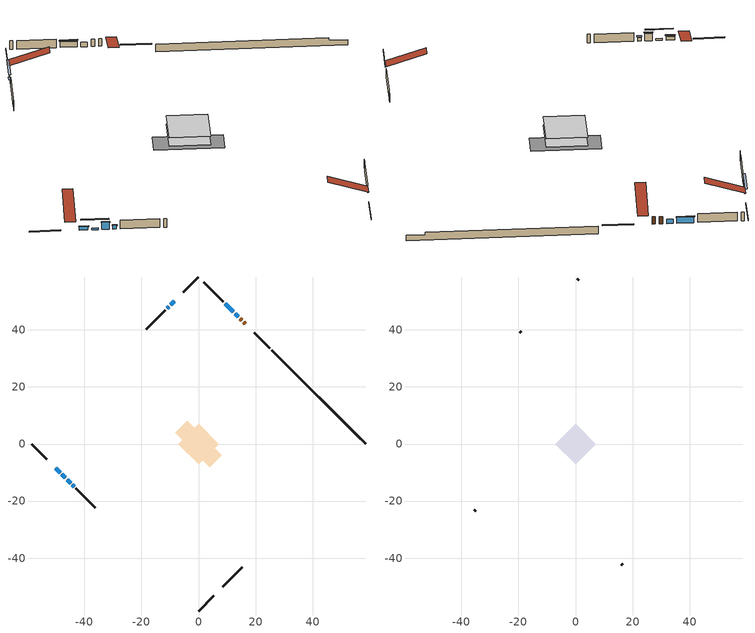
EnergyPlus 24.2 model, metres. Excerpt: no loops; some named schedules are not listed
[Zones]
conditioned space
 floor adiabatic (AdiabaticFloorConstruction): -7.15,0 0,7.15 7.15,0 0,-7.15 z0.58
 floor foundation (Slab1 construction): -8.22,3.93 -3.93,8.22 8.22,-3.93 3.93,-8.22 z-1.69
 wall outside (RimJoist1 construction): 0,-58.54 5.43,-53.11 / -58.54,0 -53.11,-5.43 / 0,58.54 -5.43,53.11 / 24.99,33.55 19.56,38.97 z0.58:0.88
 wall outside (AdiabaticWallConstruction 1): 16.42,42.12 15.86,42.68 / 15.2,43.33 14.59,43.95 z0.58:2.61
 wall outside (AdiabaticWallConstruction): 13.94,44.6 12.84,45.7 z0.58:1.8; -49.96,-8.58 -48.52,-10.01 / -10.36,48.18 -10.94,47.6 / -44.2,-14.33 -43.63,-14.91 z0.58:1.6; -8.58,49.96 -9.71,48.83 / -47.87,-10.67 -46.74,-11.8 z0.58:1.07; 12.18,46.36 9.3,49.24 z0.58:2.24; -46.08,-12.45 -44.86,-13.68 z0.58:2.58
 wall outside (Wall1 construction): 8.58,-49.96 15.37,-43.17 / -42.97,-15.56 -36.18,-22.36 / -11.59,46.95 -18.38,40.15 / 8.64,49.89 1.85,56.69 z0.58:3.02
 wall foundation (FoundationWall1 construction): 25.65,32.89,-1.69 25.65,32.89,0.58 55.25,3.29,0.58 55.25,3.29,-0.13 58.54,0,-0.13 58.54,0,-1.69
 window (WindowConstruction 5): 13.94,44.6 12.84,45.7 z0.58:1.8
 window (WindowConstruction 4): -49.96,-8.58 -48.53,-10.01 z0.58:1.59
 window (WindowConstruction 6): -8.58,49.96 -9.7,48.83 z0.58:1.07
 window (WindowConstruction 7): -47.87,-10.67 -46.74,-11.8 z0.58:1.07
 window (WindowConstruction): 12.18,46.36 9.3,49.24 z0.58:2.24
 window (WindowConstruction 1): -10.36,48.18 -10.94,47.6 z0.58:1.59
 window (WindowConstruction 2): -46.08,-12.45 -44.86,-13.68 z0.58:2.58
 window (WindowConstruction 3): -44.2,-14.34 -43.63,-14.91 z0.58:1.59
 door (Door): 16.41,42.12 15.86,42.68 z0.58:2.61
 door (Door 1): 15.2,43.33 14.59,43.94 z0.58:2.61
 ceiling adiabatic (AdiabaticFloorConstruction): 0,-7.15 7.15,0 0,7.15 -7.15,0 z0.58
attic - vented
 floor to conditioned space (Floor1 construction Reversed): -7.15,0 0,7.15 7.15,0 0,-7.15 z3.02
 wall outside (Wall2 construction): 16.03,-42.51 16.56,-41.97 / -35.52,-23.01 -34.99,-23.55 / -19.04,39.5 -19.58,38.96 / 1.19,57.34 0.66,57.88 z0.58:3.02
 roof outside (Roof1 construction): 7.92,-50.62,3.02 0.95,-43.65,6.3 -0.88,-45.49,6.3 6.08,-52.45,3.02; -50.62,-7.92,3.02 -43.65,-0.95,6.3 -45.49,0.88,6.3 -52.45,-6.08,3.02; -7.92,50.62,3.02 -0.95,43.65,6.3 0.88,45.49,6.3 -6.08,52.45,3.02; 17.07,41.47,3.02 10.11,34.5,6.3 11.94,32.66,6.3 18.91,39.63,3.02
shading: -48.38,-10.15 -50.1,-8.43 -50.39,-8.72 -48.67,-10.44 z1.8; -11.55,46.99 -6.73,51.81 -7.02,52.1 -11.84,47.28 z3.68; -44.89,-13.64 -49.71,-8.82 -50,-9.11 -45.19,-13.93 z3.68; 9.16,49.38 12.32,46.22 12.61,46.51 9.45,49.67 z2.44; -11.08,47.46 -10.22,48.32 -10.51,48.61 -11.37,47.75 z1.8; -44.72,-13.82 -46.23,-12.31 -46.52,-12.6 -45.01,-14.11 z2.78; -43.49,-15.05 -44.34,-14.19 -44.63,-14.48 -43.78,-15.34 z1.8
[Building]
Building 1: Terrain=Suburbs
[Site:Location]
Quebec Intl AP_QC: Latitude {deg}=46.8; Longitude {deg}=-71.38; Time Zone {hr}=-5; Elevation {m}=74; Keep Site Location Information=Yes
[Site:GroundTemperature:Shallow]
0.0108218, -2.24938, -2.43038, -1.3578, 2.94801, 7.23376, 10.9493, 13.303, 13.5029, 11.5886, 7.96783, 3.81355
[Site:WaterMainsTemperature]
Calculation Method=Schedule; Temperature Schedule=mains temperature schedule
[Material] Roughness=Rough; Thermal Absorptance=0.9
Name | Thickness {m} | Conductivity {W/m-K} | Density {kg/m3} | Specific Heat {J/kg-K} | Solar Absorptance | Visible Absorptance
asphalt or fiberglass shingles | 0.00635 | 0.162714 | 1121.4 | 1465.45 | 0.4 | 0.4
ceiling stud and cavity | 0.1397 | 0.0759208 | 65.682 | 1177.47 | 0.7 | 0.7
concrete 4.0 in. | 0.1016 | 1.803125 | 2242.8 | 837.4 | 0.7 | 0.7
concrete 8.0 in. | 0.2032 | 1.803125 | 2242.8 | 837.4 | 0.7 | 0.7
door material | 0.04445 | 0.0451087 | 512.64 | 1214.23 | 0.7 | 0.7
exterior vertical ins | 0.041904 | 0.029427 | 32.04 | 1214.23 | 0.7 | 0.7
floor covering | 0.0127 | 0.0433444 | 54.468 | 1339.84 | 0.6 | 0.6
floor rigid ins; wall rigid ins | 0.512978 | 0.029427 | 32.04 | 1214.23 | 0.7 | 0.7
floor stud and cavity | 0.1397 | 1.75129 | 37.0049 | 1207.88 | 0.7 | 0.7
furniture material conditioned space 1 | 0.1524 | 0.115458 | 640.8 | 1214.23 | 0.6 | 0.6
gypsum board | 0.0127 | 0.160291 | 801 | 837.4 | 0.6 | 0.6
gypsum board 1 | 0.0127 | 0.160291 | 801 | 837.4 | 0.7 | 0.7
osb sheathing 0.5 in. | 0.0127 | 0.115458 | 512.64 | 1214.23 | 0.7 | 0.7
osb sheathing 0.75 in. | 0.01905 | 0.115458 | 512.64 | 1214.23 | 0.7 | 0.7
osb sheathing 2.0 in. | 0.0508 | 0.115458 | 512.64 | 1214.23 | 0.7 | 0.7
rim joist rigid ins | 0.051816 | 0.029427 | 32.04 | 1214.23 | 0.7 | 0.7
rim joist stud and cavity | 0.0508 | 0.0344034 | 125.044 | 1163.47 | 0.6 | 0.6
wall stud and cavity | 0.1397 | 0.0932297 | 139.0536 | 1170.24 | 0.7 | 0.7
wall stud and cavity 1 | 0.0889 | 6.1454 | 50.32683 | 1063.81 | 0.6 | 0.6
wall stud and cavity 2 | 0.0889 | 0.380278 | 52.3479 | 1209.89 | 0.7 | 0.7
wall stud and cavity 3 | 0.0889 | 0.391764 | 83.0341 | 1211.67 | 0.7 | 0.7
wood siding | 0.0254 | 0.102417 | 544.68 | 1172.36 | 0.4 | 0.4
wood siding 1 | 0.00254 | 0.102417 | 544.68 | 1172.36 | 0.4 | 0.4
wood siding 2; wood siding 3; wood siding 4 | 0.0254 | 0.102417 | 544.68 | 1172.36 | 0.7 | 0.7
[WindowMaterial:SimpleGlazingSystem]
Name | U-Factor {W/m2-K} | Solar Heat Gain Coefficient
WindowMaterial | 3.30119 | 0.67
WindowMaterial 1 | 3.304596 | 0.63
WindowMaterial 2 | 3.296079 | 0.7
WindowMaterial 3 | 3.30346 | 0.65
WindowMaterial 4 | 4.08305 | 0.67
WindowMaterial 5 | 3.30687 | 0.58
[Construction]
AdiabaticFloorConstruction: floor stud and cavity, floor rigid ins, osb sheathing 0.75 in., floor covering
AdiabaticWallConstruction: wood siding 3, wall rigid ins, wall stud and cavity 2, gypsum board
AdiabaticWallConstruction 1: wood siding 4, wall rigid ins, wall stud and cavity 2, gypsum board
Door; Door 1: door material
Floor1 construction Reversed: gypsum board, ceiling stud and cavity
FoundationWall1 construction: concrete 8.0 in., gypsum board 1
furniture construction conditioned space 1: furniture material conditioned space 1
PartitionWallConstruction: gypsum board, wall stud and cavity 3, gypsum board
RimJoist1 construction: wood siding 2, rim joist rigid ins, osb sheathing 2.0 in., rim joist stud and cavity
Roof1 construction: asphalt or fiberglass shingles
Slab1 construction: concrete 4.0 in.
Wall1 construction: wood siding, osb sheathing 0.5 in., wall stud and cavity, gypsum board
Wall2 construction: wood siding 1, wall stud and cavity 1
WindowConstruction: WindowMaterial
WindowConstruction 1; WindowConstruction 3: WindowMaterial 1
WindowConstruction 2: WindowMaterial 2
WindowConstruction 4: WindowMaterial 3
WindowConstruction 5: WindowMaterial 4
WindowConstruction 6; WindowConstruction 7: WindowMaterial 5
[Zone] Multiplier=1; Part of Total Floor Area=Yes
Name | Volume {m3}
attic - vented | 54.5334
conditioned space | 485.5
[Space]
Name | Zone | Volume {m3}
attic - vented 1 | attic - vented | 54.5334
conditioned space 1 | conditioned space | 485.5
[ZoneInfiltration:EffectiveLeakageArea]
infil attic - vented 1: Zone or Space=attic - vented 1; Schedule=Always On Discrete; Effective Air Leakage Area {cm2}=3777.23; Stack Coefficient=0.000397912; Wind Coefficient=1.34776e-05
[ZoneMixing]
whole house fan mix: Zone or Space=attic - vented; Schedule=Always On Continuous; Design Flow Rate Calculation Method=Flow/Zone; Design Flow Rate {m3/s}=0; Source Zone or Space=conditioned space
[SurfaceProperty:ExposedFoundationPerimeter]
Slab1: Exposed Perimeter Calculation Method=TotalExposedPerimeter; Total Exposed Perimeter {m}=46.513
[InternalMass] Zone or ZoneList=conditioned space; Space or SpaceList=conditioned space 1
Name | Construction | Surface Area {m2}
furniture mass conditioned space 1 | furniture construction conditioned space 1 | 82.6402
partition wall mass | PartitionWallConstruction | 206.601
[Lights]
interior lighting: Zone or ZoneList or Space or SpaceList=conditioned space 1; Schedule=interior lighting schedule; Design Level Calculation Method=LightingLevel; Lighting Level {W}=343.2; Return Air Fraction=0; Fraction Radiant=0.6; Fraction Visible=0.2; Fraction Replaceable=1
[People]
occupants: Zone or ZoneList or Space or SpaceList=conditioned space 1; Number of People Schedule=occupants schedule; Number of People Calculation Method=People; Number of People=3; Fraction Radiant=0.314171; Sensible Heat Fraction=0.56303; Activity Level Schedule=occupants activity schedule; Carbon Dioxide Generation Rate {m3/s-W}=0; Enable ASHRAE 55 Comfort Warnings=No; Mean Radiant Temperature Calculation Type=EnclosureAveraged
[ElectricEquipment] Zone or ZoneList or Space or SpaceList=conditioned space 1; Design Level Calculation Method=EquipmentLevel
Name | Schedule | Design Level {W} | Fraction Latent | Fraction Radiant | Fraction Lost
clothes dryer | clothes dryer schedule | 140.772 | 0.015 | 0.081 | 0.85
clothes washer | clothes washer schedule | 32.1985 | 0.03 | 0.162 | 0.7
cooking range | cooking range schedule | 215.147 | 0.08 | 0.432 | 0.2
dishwasher | dishwasher schedule | 66.8632 | 0.3 | 0.18 | 0.4
fridge | fridge schedule | 72.9452 | 0 | 0.6 | 0
mech vent bath fan 0 | mech vent bath fan 0 schedule | 50.2 | 0 | 0 | 1
mech vent house fan | mech vent house fan schedule | 0 | 0 | 0 | 1
mech vent house fan cfis | mech vent house fan cfis schedule | 0 | 0 | 0 | 0
mech vent range fan 0 | mech vent range fan 0 schedule | 57 | 0 | 0 | 1
misc plug loads | misc plug loads schedule | 494.7 | 0.045 | 0.513 | 0.1
whole house fan | Always On Discrete | 0 | 0 | 0 | 1
[OtherEquipment] Zone or ZoneList or Space or SpaceList=conditioned space 1; Design Level Calculation Method=EquipmentLevel
Name | Fuel Type | Schedule | Design Level {W} | Fraction Latent | Fraction Radiant | Fraction Lost
clothes dryer 1 | Electricity | clothes dryer schedule | 0 | 0.015 | 0.081 | 0.85
cooking range 1 | Electricity | cooking range schedule | 0 | 0.08 | 0.432 | 0.2
general water use latent | None | general water use schedule | 62.594 | 1 | 0 | 0
general water use sensible | None | general water use schedule | -61.6891 | 0 | 0.6 | 0
mech vent house fan latent load | None | Always On Discrete | 0 | 1 | 0 | 0
mech vent house fan sensible load | None | Always On Discrete | 0 | 0 | 0 | 0
water heater energy adjustment1 | Electricity | Always On Discrete | 0.01 | 0 | 0 | 1
[ZoneInfiltration:DesignFlowRate] Zone or ZoneList or Space or SpaceList=conditioned space 1; Schedule=Always On Discrete; Design Flow Rate Calculation Method=Flow/Zone; Design Flow Rate {m3/s}=0
infil flow; natural vent flow; whole house fan flow
[ZoneControl:Thermostat]
conditioned space Thermostat: Zone or ZoneList=conditioned space; Control Type Schedule=conditioned space Thermostat Schedule; Control 1=conditioned space temperature setpoint; Temperature Difference Between Cutout And Setpoint {deltaC}=0
[ZoneHVAC:Baseboard:Convective:Electric]
electric baseboard: Availability Schedule=Always On Discrete; Heating Design Capacity {W}=11137.6; Efficiency=1
[AirLoopHVAC:UnitarySystem]
unit heater unitary system: Control Type=Load; Controlling Zone or Thermostat Location=conditioned space; Dehumidification Control Type=None; Availability Schedule=Always On Discrete; Supply Fan=unit heater supply fan; Fan Placement=BlowThrough; Supply Air Fan Operating Mode Schedule=unit heater auto fan schedule; Heating Coil=unit heater htg coil; DX Heating Coil Sizing Ratio=1; Use DOAS DX Cooling Coil=No; Minimum Supply Air Temperature {C}=2; Latent Load Control=SensibleOnlyLoadControl; Cooling Supply Air Flow Rate Method=None; Heating Supply Air Flow Rate Method=SupplyAirFlowRate; Heating Supply Air Flow Rate {m3/s}=0.00141584; No Load Supply Air Flow Rate Method=SupplyAirFlowRate; No Load Supply Air Flow Rate {m3/s}=0; No Load Supply Air Flow Rate Control Set To Low Speed=Yes; Maximum Supply Air Temperature {C}=48.8889; Maximum Outdoor Dry-Bulb Temperature for Supplemental Heater Operation {C}=21; Ancillary On-Cycle Electric Power {W}=0; Ancillary Off-Cycle Electric Power {W}=0
[Fan:SystemModel]
unit heater supply fan: Availability Schedule=Always On Discrete; Design Maximum Air Flow Rate {m3/s}=0.00141584; Speed Control Method=Discrete; Electric Power Minimum Flow Rate Fraction=0.2; Design Pressure Rise {Pa}=500; Motor Efficiency=1; Motor In Air Stream Fraction=1; Design Electric Power Consumption {W}=Autosize; Design Power Sizing Method=PowerPerFlow; Electric Power Per Unit Flow Rate {W/(m3/s)}=28251.7; Electric Power Per Unit Flow Rate Per Unit Pressure {W/((m3/s)-Pa)}=1.66667; Fan Total Efficiency=0.7; Motor Loss Radiative Fraction=0; Number of Speeds=1; Speed Flow Fraction 1=1; Speed Electric Power Fraction 1=1
[Coil:Heating:Fuel]
unit heater htg coil: Availability Schedule=Always On Discrete; Fuel Type=OtherFuel1; Burner Efficiency=0.3; Nominal Capacity {W}=0.293071; On Cycle Parasitic Electric Load {W}=0; Off Cycle Parasitic Fuel Load {W}=0
[Zone equipment]
conditioned space: electric baseboard, unit heater unitary system
[Foundation:Kiva]
Foundation Kiva 1: Initial Indoor Air Temperature {C}=18; Wall Height Above Grade {m}=0.580004; Wall Depth Below Slab {m}=0.2032; Custom Block Material Name 1=exterior vertical ins; Custom Block Depth 1 {m}=2.269998; Custom Block X Position 1 {m}=0.2159; Custom Block Z Position 1 {m}=0
[Foundation:Kiva:Settings]
Soil Conductivity {W/m-K}=0.849921; Soil Density {kg/m3}=1842.3; Soil Specific Heat {J/kg-K}=418.7; Ground Solar Absorptivity=0.9; Ground Thermal Absorptivity=0.9; Ground Surface Roughness {m}=0.03; Far-Field Width {m}=40; Deep-Ground Boundary Condition=ZeroFlux; Deep-Ground Depth {m}=40; Minimum Cell Dimension {m}=0.2; Maximum Cell Growth Coefficient=3; Simulation Timestep=Timestep
[Exterior:Lights]
exterior lighting: Schedule=exterior lighting schedule; Design Level {W}=75.6
[EnergyManagementSystem:GlobalVariable]
infil_program_Qfan
infil_program_Qinf
natural_vent_program_Qnv
natural_vent_program_Qwhf
[EnergyManagementSystem:Sensor]
Name | Output:Variable or Output:Meter Index Key | Output:Variable or Output:Meter
airflow_gain | infil flow | Infiltration Sensible Heat Gain Energy
airflow_gain_1 | natural vent flow | Infiltration Sensible Heat Gain Energy
airflow_gain_2 | whole house fan flow | Infiltration Sensible Heat Gain Energy
airflow_loss | infil flow | Infiltration Sensible Heat Loss Energy
airflow_loss_1 | natural vent flow | Infiltration Sensible Heat Loss Energy
airflow_loss_2 | whole house fan flow | Infiltration Sensible Heat Loss Energy
clg_load_cond |  | Cooling:EnergyTransfer:Zone:CONDITIONED SPACE
clg_sp_s; clg_sp_s_1 | cooling setpoint | Schedule Value
clothes_dryer_exhaust_0_sch_s | clothes dryer exhaust 0 schedule | Schedule Value
conditioned_space_clg_unmet_s | conditioned space | Zone Cooling Setpoint Not Met Time
conditioned_space_htg_unmet_s | conditioned space | Zone Heating Setpoint Not Met Time
cool_season | cooling season schedule | Schedule Value
fridge_tin_s | conditioned space | Zone Mean Air Temperature
htg_load_cond |  | Heating:EnergyTransfer:Zone:CONDITIONED SPACE
htg_sp_s; htg_sp_s_1 | heating setpoint | Schedule Value
ig_ee_conv | clothes dryer | Electric Equipment Convective Heating Energy
ig_ee_conv_2 | cooking range | Electric Equipment Convective Heating Energy
ig_ee_conv_4 | fridge | Electric Equipment Convective Heating Energy
ig_ee_conv_5 | misc plug loads | Electric Equipment Convective Heating Energy
ig_ee_conv_6 | whole house fan | Electric Equipment Convective Heating Energy
ig_ee_rad | clothes dryer | Electric Equipment Radiant Heating Energy
ig_ee_rad_2 | cooking range | Electric Equipment Radiant Heating Energy
ig_ee_rad_4 | fridge | Electric Equipment Radiant Heating Energy
ig_ee_rad_5 | misc plug loads | Electric Equipment Radiant Heating Energy
ig_ee_rad_6 | whole house fan | Electric Equipment Radiant Heating Energy
ig_lgt_conv | interior lighting | Lights Convective Heating Energy
ig_lgt_rad | interior lighting | Lights Radiant Heating Energy
ig_lgt_vis | interior lighting | Lights Visible Radiation Heating Energy
ig_oe_conv | clothes dryer 1 | Other Equipment Convective Heating Energy
ig_oe_conv_1 | cooking range 1 | Other Equipment Convective Heating Energy
ig_oe_conv_2 | general water use latent | Other Equipment Convective Heating Energy
ig_oe_conv_3 | general water use sensible | Other Equipment Convective Heating Energy
ig_oe_conv_4 | water heater energy adjustment1 | Other Equipment Convective Heating Energy
ig_oe_rad | clothes dryer 1 | Other Equipment Radiant Heating Energy
ig_oe_rad_1 | cooking range 1 | Other Equipment Radiant Heating Energy
ig_oe_rad_2 | general water use latent | Other Equipment Radiant Heating Energy
ig_oe_rad_3 | general water use sensible | Other Equipment Radiant Heating Energy
ig_oe_rad_4 | water heater energy adjustment1 | Other Equipment Radiant Heating Energy
ig_ppl_conv | occupants | People Convective Heating Energy
ig_ppl_rad | occupants | People Radiant Heating Energy
im_conv | furniture mass conditioned space 1 | Surface Inside Face Convection Heat Gain Energy
im_conv_1 | partition wall mass | Surface Inside Face Convection Heat Gain Energy
im_ig | furniture mass conditioned space 1 | Surface Inside Face Internal Gains Radiation Heat Gain Energy
im_ig_1 | partition wall mass | Surface Inside Face Internal Gains Radiation Heat Gain Energy
im_lgt | furniture mass conditioned space 1 | Surface Inside Face Lights Radiation Heat Gain Energy
im_lgt_1 | partition wall mass | Surface Inside Face Lights Radiation Heat Gain Energy
im_sol | furniture mass conditioned space 1 | Surface Inside Face Solar Radiation Heat Gain Energy
im_sol_1 | partition wall mass | Surface Inside Face Solar Radiation Heat Gain Energy
im_surf | furniture mass conditioned space 1 | Surface Inside Face Net Surface Thermal Radiation Heat Gain Energy
im_surf_1 | partition wall mass | Surface Inside Face Net Surface Thermal Radiation Heat Gain Energy
mech_vent_bath_fan_0_sch_s | mech vent bath fan 0 schedule | Schedule Value
mech_vent_range_fan_0_sch_s | mech vent range fan 0 schedule | Schedule Value
mv_conv | mech vent bath fan 0 | Electric Equipment Convective Heating Energy
mv_conv_1 | mech vent house fan | Electric Equipment Convective Heating Energy
mv_conv_2 | mech vent house fan cfis | Electric Equipment Convective Heating Energy
mv_conv_3 | mech vent range fan 0 | Electric Equipment Convective Heating Energy
mv_conv_4 | mech vent house fan latent load | Other Equipment Convective Heating Energy
mv_conv_5 | mech vent house fan sensible load | Other Equipment Convective Heating Energy
mv_rad | mech vent bath fan 0 | Electric Equipment Radiant Heating Energy
mv_rad_1 | mech vent house fan | Electric Equipment Radiant Heating Energy
mv_rad_2 | mech vent house fan cfis | Electric Equipment Radiant Heating Energy
mv_rad_3 | mech vent range fan 0 | Electric Equipment Radiant Heating Energy
mv_rad_4 | mech vent house fan latent load | Other Equipment Radiant Heating Energy
mv_rad_5 | mech vent house fan sensible load | Other Equipment Radiant Heating Energy
natural_vent_s | natural vent schedule | Schedule Value
out_pb_s |  | Site Outdoor Air Barometric Pressure
out_wt_s |  | Site Outdoor Air Humidity Ratio
site_vw_s |  | Site Wind Speed
ss_back_out | Window1 | Surface Window Shortwave from Zone Back Out Window Heat Transfer Rate
ss_back_out_1 | Window10 | Surface Window Shortwave from Zone Back Out Window Heat Transfer Rate
ss_back_out_2 | Window12 | Surface Window Shortwave from Zone Back Out Window Heat Transfer Rate
ss_back_out_3 | Window14 | Surface Window Shortwave from Zone Back Out Window Heat Transfer Rate
ss_back_out_4 | Window3 | Surface Window Shortwave from Zone Back Out Window Heat Transfer Rate
ss_back_out_5 | Window7 | Surface Window Shortwave from Zone Back Out Window Heat Transfer Rate
ss_back_out_6 | Window8 | Surface Window Shortwave from Zone Back Out Window Heat Transfer Rate
ss_back_out_7 | Window9 | Surface Window Shortwave from Zone Back Out Window Heat Transfer Rate
ss_conv | Door1 | Surface Inside Face Convection Heat Gain Energy
ss_conv_1 | Door3 | Surface Inside Face Convection Heat Gain Energy
ss_conv_2 | Window1 | Surface Inside Face Convection Heat Gain Energy
ss_conv_3 | Window10 | Surface Inside Face Convection Heat Gain Energy
ss_conv_4 | Window12 | Surface Inside Face Convection Heat Gain Energy
ss_conv_5 | Window14 | Surface Inside Face Convection Heat Gain Energy
ss_conv_6 | Window3 | Surface Inside Face Convection Heat Gain Energy
ss_conv_7 | Window7 | Surface Inside Face Convection Heat Gain Energy
ss_conv_8 | Window8 | Surface Inside Face Convection Heat Gain Energy
ss_conv_9 | Window9 | Surface Inside Face Convection Heat Gain Energy
ss_ig | Door1 | Surface Inside Face Internal Gains Radiation Heat Gain Energy
ss_ig_1 | Door3 | Surface Inside Face Internal Gains Radiation Heat Gain Energy
ss_ig_2 | Window1 | Surface Inside Face Internal Gains Radiation Heat Gain Energy
ss_ig_3 | Window10 | Surface Inside Face Internal Gains Radiation Heat Gain Energy
ss_ig_4 | Window12 | Surface Inside Face Internal Gains Radiation Heat Gain Energy
ss_ig_5 | Window14 | Surface Inside Face Internal Gains Radiation Heat Gain Energy
ss_ig_6 | Window3 | Surface Inside Face Internal Gains Radiation Heat Gain Energy
ss_ig_7 | Window7 | Surface Inside Face Internal Gains Radiation Heat Gain Energy
ss_ig_8 | Window8 | Surface Inside Face Internal Gains Radiation Heat Gain Energy
ss_ig_9 | Window9 | Surface Inside Face Internal Gains Radiation Heat Gain Energy
ss_lgt | Door1 | Surface Inside Face Lights Radiation Heat Gain Energy
ss_lgt_1 | Door3 | Surface Inside Face Lights Radiation Heat Gain Energy
ss_sol | Door1 | Surface Inside Face Solar Radiation Heat Gain Energy
ss_sol_1 | Door3 | Surface Inside Face Solar Radiation Heat Gain Energy
ss_surf | Door1 | Surface Inside Face Net Surface Thermal Radiation Heat Gain Energy
ss_surf_1 | Door3 | Surface Inside Face Net Surface Thermal Radiation Heat Gain Energy
ss_surf_2 | Window1 | Surface Inside Face Net Surface Thermal Radiation Heat Gain Energy
ss_surf_3 | Window10 | Surface Inside Face Net Surface Thermal Radiation Heat Gain Energy
ss_surf_4 | Window12 | Surface Inside Face Net Surface Thermal Radiation Heat Gain Energy
ss_surf_5 | Window14 | Surface Inside Face Net Surface Thermal Radiation Heat Gain Energy
ss_surf_6 | Window3 | Surface Inside Face Net Surface Thermal Radiation Heat Gain Energy
ss_surf_7 | Window7 | Surface Inside Face Net Surface Thermal Radiation Heat Gain Energy
ss_surf_8 | Window8 | Surface Inside Face Net Surface Thermal Radiation Heat Gain Energy
ss_surf_9 | Window9 | Surface Inside Face Net Surface Thermal Radiation Heat Gain Energy
ss_trans_in | Window1 | Surface Window Transmitted Solar Radiation Rate
ss_trans_in_1 | Window10 | Surface Window Transmitted Solar Radiation Rate
ss_trans_in_2 | Window12 | Surface Window Transmitted Solar Radiation Rate
ss_trans_in_3 | Window14 | Surface Window Transmitted Solar Radiation Rate
ss_trans_in_4 | Window3 | Surface Window Transmitted Solar Radiation Rate
ss_trans_in_5 | Window7 | Surface Window Transmitted Solar Radiation Rate
ss_trans_in_6 | Window8 | Surface Window Transmitted Solar Radiation Rate
ss_trans_in_7 | Window9 | Surface Window Transmitted Solar Radiation Rate
ss_trans_out | Window1 | Surface Inside Face Initial Transmitted Diffuse Transmitted Out Window Solar Radiation Rate
ss_trans_out_1 | Window10 | Surface Inside Face Initial Transmitted Diffuse Transmitted Out Window Solar Radiation Rate
ss_trans_out_2 | Window12 | Surface Inside Face Initial Transmitted Diffuse Transmitted Out Window Solar Radiation Rate
ss_trans_out_3 | Window14 | Surface Inside Face Initial Transmitted Diffuse Transmitted Out Window Solar Radiation Rate
ss_trans_out_4 | Window3 | Surface Inside Face Initial Transmitted Diffuse Transmitted Out Window Solar Radiation Rate
ss_trans_out_5 | Window7 | Surface Inside Face Initial Transmitted Diffuse Transmitted Out Window Solar Radiation Rate
ss_trans_out_6 | Window8 | Surface Inside Face Initial Transmitted Diffuse Transmitted Out Window Solar Radiation Rate
ss_trans_out_7 | Window9 | Surface Inside Face Initial Transmitted Diffuse Transmitted Out Window Solar Radiation Rate
s_conv | Floor1 | Surface Inside Face Convection Heat Gain Energy
s_conv_1 | FoundationWall1 | Surface Inside Face Convection Heat Gain Energy
s_conv_10 | Wall1:225 | Surface Inside Face Convection Heat Gain Energy
s_conv_11 | Wall1:315 | Surface Inside Face Convection Heat Gain Energy
s_conv_12 | Wall1:45 | Surface Inside Face Convection Heat Gain Energy
s_conv_2 | inferred conditioned ceiling | Surface Inside Face Convection Heat Gain Energy
s_conv_3 | inferred conditioned floor | Surface Inside Face Convection Heat Gain Energy
s_conv_4 | RimJoist1:135 | Surface Inside Face Convection Heat Gain Energy
s_conv_5 | RimJoist1:225 | Surface Inside Face Convection Heat Gain Energy
s_conv_6 | RimJoist1:315 | Surface Inside Face Convection Heat Gain Energy
s_conv_7 | RimJoist1:45 | Surface Inside Face Convection Heat Gain Energy
s_conv_8 | Slab1 | Surface Inside Face Convection Heat Gain Energy
s_conv_9 | Wall1:135 | Surface Inside Face Convection Heat Gain Energy
s_ig | Floor1 | Surface Inside Face Internal Gains Radiation Heat Gain Energy
s_ig_1 | FoundationWall1 | Surface Inside Face Internal Gains Radiation Heat Gain Energy
s_ig_10 | Wall1:225 | Surface Inside Face Internal Gains Radiation Heat Gain Energy
s_ig_11 | Wall1:315 | Surface Inside Face Internal Gains Radiation Heat Gain Energy
s_ig_12 | Wall1:45 | Surface Inside Face Internal Gains Radiation Heat Gain Energy
s_ig_2 | inferred conditioned ceiling | Surface Inside Face Internal Gains Radiation Heat Gain Energy
